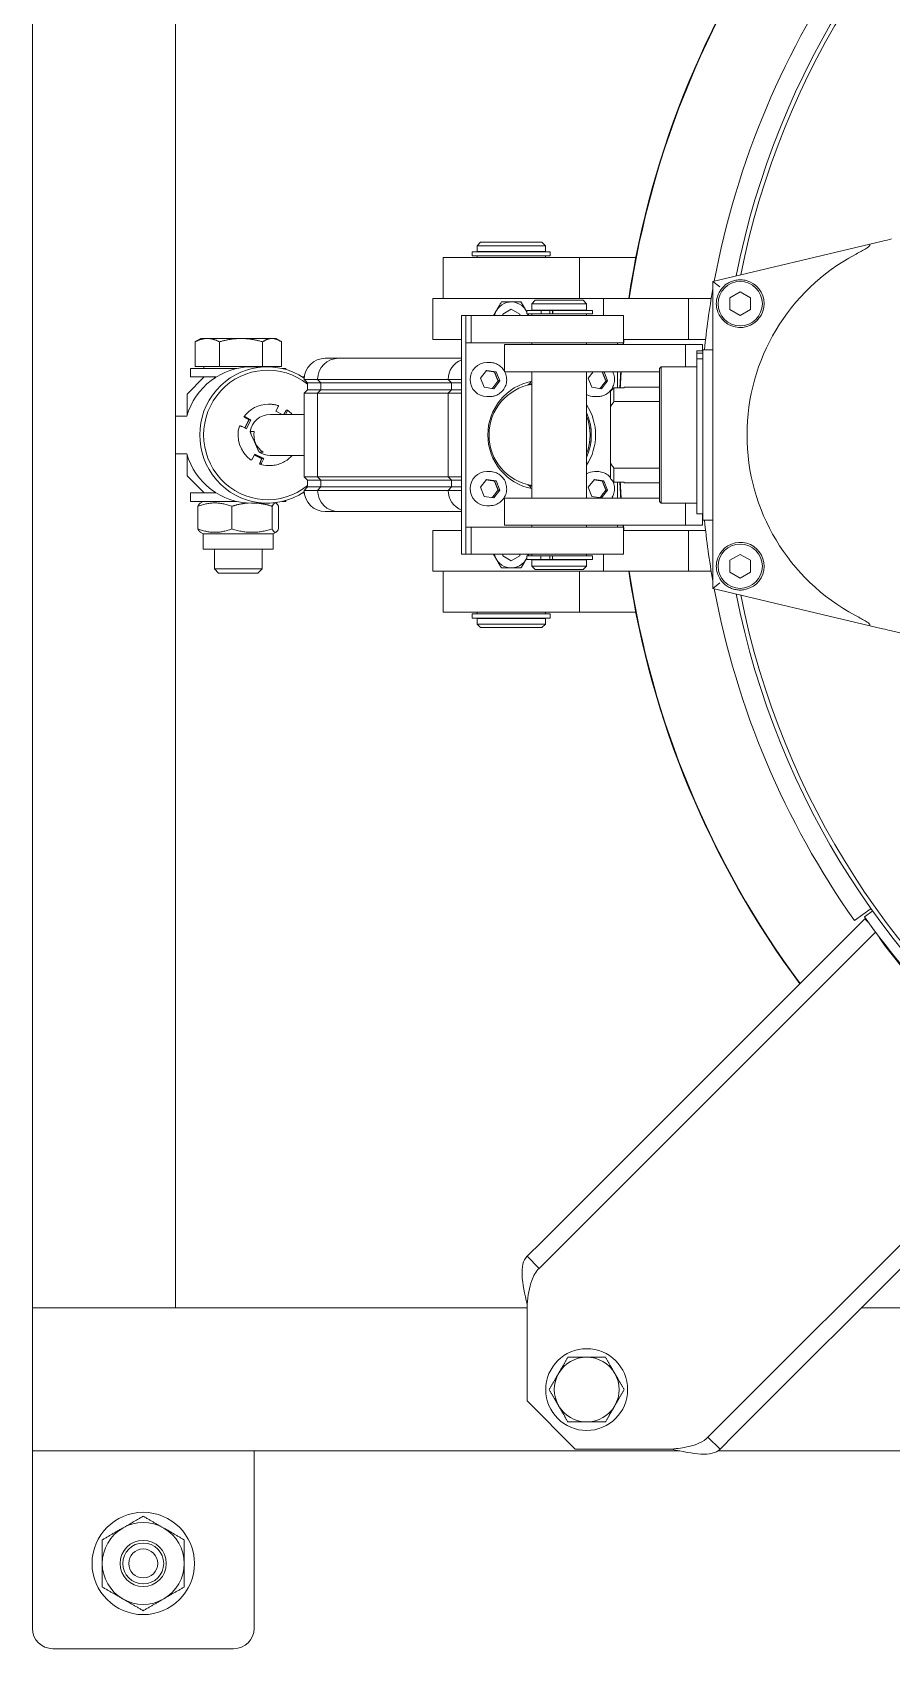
# Model space of a CAD drawing. Extents: x -3873 to 164127, y 7129 to 96529.
# Drawn here: x 62283 to 62534.9, y 28763.2 to 29237.3 of the extents above; entities that cross this region are included whole.
import ezdxf

# ---------------------------------------------------------------- set-up
doc = ezdxf.new("R2010")
doc.units = 0
doc.layers.get('0').update_dxf_attribs({"linetype": 'CONTINUOUS'})
doc.layers.add('LAYOUT Kromeka', color=1, linetype='CONTINUOUS', lineweight=5)

# ---------------------------------------------------------------- blocks, each defined once
blk = doc.blocks.new('OD28 Vacuum Discharge Cyclone')
for p, q in [((692.27, 1466.05), (639.27, 1466.05)), ((633.27, 1460.05), (633.27, 1408.05)), ((698.27, 1408.05), (698.27, 1460.05)), ((497.32, 1408.05), (14.22, 1408.05)), ((698.27, 1408.05), (508.44, 1408.05)), ((698.27, 1366.05), (698.27, 1408.05)), ((492.4, 1403.24), (496.68, 1407.52)), ((500.22, 1403.99), (495.93, 1399.7)), ((500.22, 1403.99), (496.68, 1407.52)), ((510.82, 1407.52), (539.11, 1407.52)), ((553.25, 1393.38), (539.11, 1407.52)), ((407.54, 1318.39), (492.4, 1403.24)), ((495.93, 1399.7), (411.08, 1314.85)), ((553.25, 1393.38), (553.25, 1365.1)), ((455.2, 1366.05), (56.34, 1366.05)), ((698.27, 1366.05), (553.25, 1366.05)), ((698.27, 1366.05), (656.27, 1366.05)), ((656.27, 854.05), (656.27, 1366.05)), ((698.27, 854.05), (698.27, 1366.05)), ((545.43, 1350.21), (549.71, 1354.49)), ((553.25, 1350.96), (549.71, 1354.49)), ((460.58, 1265.35), (545.43, 1350.21)), ((548.96, 1346.67), (464.11, 1261.82)), ((553.25, 1350.96), (548.96, 1346.67)), ((451.09, 1255.87), (460.58, 1265.35)), ((464.11, 1261.82), (454.25, 1251.96)), ((457.28, 1252.46), (452.38, 1248.99)), ((453.16, 1253.06), (454.25, 1251.96)), ((454.37, 1251.37), (451.92, 1249.63)), ((442.68, 1168.41), (446.37, 1167.53)), ((449.07, 1166.89), (452.72, 1166.02)), ((548.89, 1166.55), (547.89, 1165.55)), ((548.89, 1166.55), (566.89, 1166.55)), ((566.89, 1166.55), (567.89, 1165.55)), ((498.77, 1155.05), (452.72, 1166.02)), ((527.89, 1162.05), (521.37, 1162.05)), ((537.92, 1162.05), (527.89, 1162.05)), ((537.92, 1162.05), (537.92, 1150.05)), ((537.92, 1162.05), (577.89, 1162.05)), ((546.43, 1163.75), (569.36, 1163.75)), ((546.43, 1163.75), (546.43, 1162.55)), ((569.36, 1162.55), (546.43, 1162.55)), ((567.89, 1165.55), (547.89, 1165.55)), ((547.89, 1163.85), (547.89, 1165.55)), ((567.89, 1163.85), (547.89, 1163.85)), ((547.89, 1162.05), (547.89, 1162.55)), ((548.39, 1163.75), (548.39, 1163.85)), ((567.39, 1163.75), (567.39, 1163.85)), ((567.89, 1163.85), (567.89, 1165.55)), ((567.89, 1162.05), (567.89, 1162.55)), ((569.36, 1163.75), (569.36, 1162.55)), ((577.89, 1162.05), (577.89, 1150.05)), ((498.77, 1155.05), (496.77, 1153.47)), ((498.77, 1065.05), (498.77, 1155.05)), ((490.77, 1152.01), (487.77, 1150.28)), ((487.77, 1150.28), (487.77, 1146.81)), ((493.77, 1150.28), (490.77, 1152.01)), ((493.77, 1146.81), (493.77, 1150.28)), ((499.26, 1150.05), (505.89, 1150.05)), ((505.89, 1150.05), (505.89, 1138.05)), ((505.89, 1150.05), (527.12, 1150.05)), ((527.12, 1150.05), (530.89, 1150.05)), ((530.89, 1145.05), (530.89, 1150.05)), ((536.89, 1150.05), (530.89, 1150.05)), ((536.83, 1149.55), (535.83, 1148.55)), ((551.83, 1148.55), (535.83, 1148.55)), ((535.83, 1148.55), (535.83, 1146.65)), ((536.83, 1149.55), (550.83, 1149.55)), ((536.89, 1150.05), (560.89, 1150.05)), ((550.83, 1149.55), (551.83, 1148.55)), ((551.83, 1148.55), (551.83, 1146.65)), ((580.89, 1150.05), (560.89, 1150.05)), ((580.89, 1150.05), (580.89, 1138.05)), ((632.15, 1150.55), (630.92, 1149.32)), ((644.92, 1149.32), (630.92, 1149.32)), ((630.92, 1143.55), (630.92, 1149.32)), ((632.15, 1150.55), (643.69, 1150.55)), ((643.69, 1150.55), (644.92, 1149.32)), ((644.92, 1143.55), (644.92, 1149.32)), ((487.77, 1146.81), (490.77, 1145.08)), ((490.77, 1145.08), (493.77, 1146.81)), ((524.94, 1145.05), (524.94, 1137.05)), ((527.92, 1145.05), (524.94, 1145.05)), ((527.92, 1145.05), (558.4, 1145.05)), ((534.06, 1146.55), (541.29, 1146.55)), ((534.06, 1145.55), (534.06, 1146.55)), ((534.06, 1145.55), (541.29, 1145.55)), ((535.83, 1146.65), (551.83, 1146.65)), ((535.83, 1145.55), (535.83, 1145.05)), ((536.23, 1146.65), (536.23, 1146.55)), ((542.51, 1146.55), (541.29, 1146.55)), ((542.51, 1145.55), (541.29, 1145.55)), ((542.51, 1146.55), (544.21, 1146.55)), ((542.51, 1145.55), (544.21, 1145.55)), ((544.21, 1146.55), (545.79, 1146.55)), ((544.21, 1145.55), (545.79, 1145.55)), ((545.79, 1145.55), (545.79, 1146.55)), ((545.79, 1145.55), (545.92, 1145.55)), ((546.62, 1146.55), (545.84, 1146.55)), ((545.84, 1145.55), (545.84, 1146.55)), ((546.62, 1145.55), (545.92, 1145.55)), ((546.62, 1146.55), (548.12, 1146.55)), ((546.62, 1145.55), (546.62, 1146.55)), ((546.62, 1145.55), (548.12, 1145.55)), ((548.12, 1146.55), (549.18, 1146.55)), ((548.12, 1145.55), (549.18, 1145.55)), ((549.76, 1146.55), (549.18, 1146.55)), ((549.18, 1145.55), (549.18, 1146.55)), ((549.76, 1145.55), (549.18, 1145.55)), ((549.76, 1146.55), (553.36, 1146.55)), ((549.76, 1145.55), (553.36, 1145.55)), ((551.43, 1146.65), (551.43, 1146.55)), ((551.83, 1145.55), (551.83, 1145.05)), ((553.36, 1145.55), (553.36, 1146.55)), ((555.39, 1145.49), (557.89, 1146.93)), ((555.39, 1145.05), (555.39, 1145.49)), ((557.89, 1146.93), (560.39, 1145.49)), ((569.61, 1145.05), (558.4, 1145.05)), ((560.39, 1145.49), (560.39, 1145.05)), ((569.61, 1145.05), (569.61, 1137.05)), ((571.18, 1145.05), (569.61, 1145.05)), ((571.18, 1145.05), (571.18, 1075.05)), ((572.44, 1145.05), (571.18, 1145.05)), ((571.18, 1145.05), (571.18, 1137.05)), ((572.44, 1145.05), (572.44, 1075.05)), ((627.67, 1143.55), (648.17, 1143.55)), ((627.67, 1139.05), (627.67, 1143.55)), ((648.17, 1139.05), (648.17, 1143.55)), ((500.93, 1138.05), (505.89, 1138.05)), ((505.89, 1138.05), (524.94, 1138.05)), ((580.89, 1138.05), (572.44, 1138.05)), ((627.67, 1139.05), (626.8, 1138.54)), ((627.67, 1139.05), (648.17, 1139.05)), ((648.17, 1139.05), (649.04, 1138.54)), ((498.77, 1135.05), (501.77, 1135.05)), ((501.77, 1085.05), (501.77, 1135.05)), ((503.52, 1133.2), (501.77, 1133.2)), ((501.82, 1136.55), (501.82, 1133.2)), ((506.82, 1136.55), (501.82, 1136.55)), ((503.52, 1087.76), (503.52, 1133.2)), ((506.82, 1136.55), (506.82, 1130.05)), ((547.07, 1136.55), (506.82, 1136.55)), ((524.94, 1137.05), (527.92, 1137.05)), ((526.74, 1136.55), (526.74, 1137.05)), ((558.4, 1137.05), (527.92, 1137.05)), ((535.83, 1137.05), (535.83, 1136.55)), ((547.07, 1136.55), (559.83, 1136.55)), ((551.83, 1137.05), (551.83, 1136.55)), ((558.4, 1137.05), (569.61, 1137.05)), ((559.83, 1136.55), (559.83, 1128.55)), ((569.61, 1137.05), (571.18, 1137.05)), ((626.1, 1130.96), (626.1, 1137.63)), ((627.98, 1130.96), (627.98, 1137.63)), ((639.8, 1130.96), (639.8, 1137.63)), ((649.74, 1130.96), (649.74, 1137.63)), ((503.52, 1130.05), (513.97, 1130.05)), ((513.97, 1090.05), (513.97, 1130.05)), ((514.47, 1129.55), (513.97, 1130.05)), ((514.47, 1129.55), (514.47, 1090.55)), ((514.47, 1128.55), (547.07, 1128.55)), ((526.74, 1123.9), (526.74, 1128.55)), ((529.64, 1126.21), (531.41, 1128.48)), ((531.41, 1128.48), (534.23, 1128.06)), ((535.83, 1128.55), (535.83, 1091.55)), ((559.83, 1128.55), (547.07, 1128.55)), ((551.83, 1128.55), (551.83, 1091.55)), ((561.25, 1126.21), (563.01, 1128.48)), ((563.01, 1128.48), (565.83, 1128.06)), ((564.16, 1130.8), (565.01, 1130.8)), ((572.44, 1132.55), (608.48, 1132.55)), ((608.48, 1132.55), (612.4, 1132.55)), ((623.92, 1129.55), (625.06, 1129.55)), ((623.92, 1129.25), (623.92, 1129.55)), ((627.06, 1129.9), (626.8, 1130.05)), ((629.45, 1130.05), (634, 1130.05)), ((638.39, 1129.55), (651.92, 1129.55)), ((648.17, 1129.55), (649.04, 1130.05)), ((651.92, 1127.05), (651.92, 1129.55)), ((514.47, 1124.05), (524.77, 1124.05)), ((524.77, 1124.05), (524.77, 1123.9)), ((527.77, 1123.9), (524.77, 1123.9)), ((527.77, 1119.84), (527.77, 1123.9)), ((530.7, 1123.53), (529.64, 1126.21)), ((530.12, 1126.21), (529.64, 1126.21)), ((535.29, 1125.38), (533.52, 1123.11)), ((534.23, 1128.06), (535.29, 1125.38)), ((562.3, 1123.53), (561.25, 1126.21)), ((561.72, 1126.21), (561.25, 1126.21)), ((566.89, 1125.38), (565.13, 1123.11)), ((565.83, 1128.06), (566.89, 1125.38)), ((576.36, 1126.3), (572.44, 1126.3)), ((572.44, 1125.3), (575.37, 1125.3)), ((575.37, 1125.3), (576.36, 1126.3)), ((576.36, 1126.3), (575.37, 1125.3)), ((575.37, 1123.3), (575.37, 1125.3)), ((613.66, 1125.3), (575.37, 1125.3)), ((575.37, 1125.3), (575.37, 1123.3)), ((576.36, 1126.3), (614.65, 1126.3)), ((614.65, 1126.3), (613.66, 1125.3)), ((613.66, 1125.3), (614.65, 1126.3)), ((613.66, 1125.3), (613.66, 1123.3)), ((613.66, 1123.3), (613.66, 1125.3)), ((617.58, 1125.3), (613.66, 1125.3)), ((614.65, 1126.3), (618.57, 1126.3)), ((618.57, 1126.3), (617.58, 1125.3)), ((617.58, 1125.3), (617.58, 1123.3)), ((619.04, 1127.05), (618.53, 1127.05)), ((644.4, 1127.05), (651.92, 1127.05)), ((644.92, 1126.71), (644.92, 1127.05)), ((652.92, 1122.05), (647.92, 1127.05)), ((527.77, 1119.84), (514.47, 1119.84)), ((528.77, 1118.35), (528.77, 1122.89)), ((533.52, 1123.11), (530.7, 1123.53)), ((531.17, 1123.53), (530.7, 1123.53)), ((532.56, 1120.8), (533.41, 1120.8)), ((565.13, 1123.11), (562.3, 1123.53)), ((562.78, 1123.53), (562.3, 1123.53)), ((564.16, 1120.8), (565.01, 1120.8)), ((572.44, 1123.3), (575.37, 1123.3)), ((572.44, 1122.3), (572.44, 1097.8)), ((576.36, 1122.3), (572.44, 1122.3)), ((576.36, 1122.3), (575.37, 1123.3)), ((613.66, 1123.3), (575.37, 1123.3)), ((575.37, 1123.3), (576.36, 1122.3)), ((614.65, 1122.3), (576.36, 1122.3)), ((576.36, 1122.3), (576.36, 1097.8)), ((576.36, 1097.8), (576.36, 1122.3)), ((613.66, 1123.3), (614.65, 1122.3)), ((614.65, 1122.3), (613.66, 1123.3)), ((617.58, 1123.3), (613.66, 1123.3)), ((614.65, 1097.8), (614.65, 1122.3)), ((618.57, 1122.3), (614.65, 1122.3)), ((614.65, 1122.3), (614.65, 1097.8)), ((617.58, 1123.3), (618.57, 1122.3)), ((618.57, 1097.8), (618.57, 1122.3)), ((629.09, 1119.05), (628.72, 1119.05)), ((652.92, 1122.05), (652.92, 1116.05)), ((528.77, 1101.74), (528.77, 1118.35)), ((618.57, 1116.05), (628.58, 1116.05)), ((630.43, 1116.98), (631.07, 1118.29)), ((633.08, 1115.64), (630.43, 1116.98)), ((630.43, 1116.98), (631.02, 1116.98)), ((630.6, 1115.1), (631.78, 1115.1)), ((631.32, 1118.65), (631.68, 1118.65)), ((632.26, 1114.16), (633.18, 1112.07)), ((633.72, 1116.95), (633.08, 1115.64)), ((634.33, 1117.31), (633.97, 1117.31)), ((656.27, 1115.55), (652.99, 1115.55)), ((534.7, 1112.05), (534.54, 1112.05)), ((633.18, 1112.07), (634.09, 1109.97)), ((534.54, 1108.05), (534.7, 1108.05)), ((634.42, 1109.03), (633.25, 1109.03)), ((634.18, 1105.58), (635.51, 1108.26)), ((635.48, 1104.92), (634.18, 1105.58)), ((634.18, 1105.58), (634.77, 1105.58)), ((635.51, 1108.26), (636.8, 1107.6)), ((636.26, 1104.74), (635.9, 1104.74)), ((637.23, 1107.42), (637.59, 1107.42)), ((527.77, 1100.25), (514.47, 1100.25)), ((527.77, 1100.25), (527.77, 1096.19)), ((528.77, 1101.74), (528.77, 1097.2)), ((618.57, 1104.05), (628.58, 1104.05)), ((623.84, 1102.78), (623.48, 1102.78)), ((623.6, 1103.14), (624.04, 1104.05)), ((625.05, 1104.05), (626.9, 1103.11)), ((626.9, 1103.11), (626.25, 1101.8)), ((629.09, 1101.05), (628.72, 1101.05)), ((652.92, 1104.05), (652.92, 1098.05)), ((652.99, 1104.55), (656.27, 1104.55)), ((514.47, 1096.05), (524.77, 1096.05)), ((527.77, 1096.19), (524.77, 1096.19)), ((524.77, 1096.19), (524.77, 1096.05)), ((526.74, 1091.55), (526.74, 1096.19)), ((529.64, 1094.21), (531.41, 1096.48)), ((531.41, 1096.48), (534.23, 1096.06)), ((532.56, 1098.8), (533.41, 1098.8)), ((534.23, 1096.06), (535.29, 1093.38)), ((561.25, 1094.21), (563.01, 1096.48)), ((563.01, 1096.48), (565.83, 1096.06)), ((564.16, 1098.8), (565.01, 1098.8)), ((565.83, 1096.06), (566.89, 1093.38)), ((572.44, 1097.8), (576.36, 1097.8)), ((572.44, 1096.8), (575.37, 1096.8)), ((575.37, 1096.8), (576.36, 1097.8)), ((576.36, 1097.8), (575.37, 1096.8)), ((613.66, 1096.8), (575.37, 1096.8)), ((575.37, 1094.8), (575.37, 1096.8)), ((575.37, 1096.8), (575.37, 1094.8)), ((576.36, 1097.8), (614.65, 1097.8)), ((614.65, 1097.8), (613.66, 1096.8)), ((613.66, 1096.8), (614.65, 1097.8)), ((613.66, 1096.8), (613.66, 1094.8)), ((613.66, 1094.8), (613.66, 1096.8)), ((617.58, 1096.8), (613.66, 1096.8)), ((614.65, 1097.8), (618.57, 1097.8)), ((618.57, 1097.8), (617.58, 1096.8)), ((617.58, 1096.8), (617.58, 1094.8)), ((652.92, 1098.05), (647.92, 1093.05)), ((514.47, 1090.55), (513.97, 1090.05)), ((547.07, 1091.55), (514.47, 1091.55)), ((530.69, 1091.55), (529.64, 1094.21)), ((530.12, 1094.21), (529.64, 1094.21)), ((535.29, 1093.38), (533.86, 1091.55)), ((547.07, 1091.55), (559.83, 1091.55)), ((559.83, 1091.55), (559.83, 1083.55)), ((562.3, 1091.53), (561.25, 1094.21)), ((561.72, 1094.21), (561.25, 1094.21)), ((565.13, 1091.11), (562.3, 1091.53)), ((562.78, 1091.53), (562.3, 1091.53)), ((566.89, 1093.38), (565.13, 1091.11)), ((572.44, 1094.8), (575.37, 1094.8)), ((576.36, 1093.8), (572.44, 1093.8)), ((576.36, 1093.8), (575.37, 1094.8)), ((613.66, 1094.8), (575.37, 1094.8)), ((575.37, 1094.8), (576.36, 1093.8)), ((576.36, 1093.8), (614.65, 1093.8)), ((613.66, 1094.8), (614.65, 1093.8)), ((614.65, 1093.8), (613.66, 1094.8)), ((617.58, 1094.8), (613.66, 1094.8)), ((614.65, 1093.8), (618.57, 1093.8)), ((617.58, 1094.8), (618.57, 1093.8)), ((618.53, 1093.05), (619.04, 1093.05)), ((623.92, 1090.84), (623.92, 1090.55)), ((625.06, 1090.55), (623.92, 1090.55)), ((651.92, 1090.55), (638.39, 1090.55)), ((651.92, 1093.05), (644.4, 1093.05)), ((644.92, 1093.05), (644.92, 1093.38)), ((647.97, 1089.95), (647.97, 1090.55)), ((651.92, 1093.05), (651.92, 1090.55)), ((501.77, 1087.76), (503.52, 1087.76)), ((501.77, 1086.11), (503.52, 1086.11)), ((503.52, 1090.05), (513.97, 1090.05)), ((503.52, 1087.76), (503.52, 1086.11)), ((503.52, 1085.34), (503.52, 1086.11)), ((506.82, 1090.05), (506.82, 1083.55)), ((564.16, 1088.8), (565.01, 1088.8)), ((572.44, 1087.55), (608.48, 1087.55)), ((608.48, 1087.55), (612.4, 1087.55)), ((625.25, 1089.95), (630.76, 1089.95)), ((625.25, 1089.95), (625.25, 1082.73)), ((627.87, 1089.95), (627.87, 1090.11)), ((629.45, 1090.05), (634, 1090.05)), ((630.76, 1089.95), (630.76, 1082.73)), ((630.76, 1089.95), (643.43, 1089.95)), ((643.43, 1089.95), (643.43, 1082.73)), ((643.43, 1089.95), (650.59, 1089.95)), ((650.59, 1089.95), (650.59, 1082.73)), ((498.77, 1085.05), (501.77, 1085.05)), ((500.93, 1082.05), (505.89, 1082.05)), ((501.77, 1085.34), (503.52, 1085.34)), ((501.82, 1085.34), (501.82, 1083.55)), ((501.82, 1083.55), (506.82, 1083.55)), ((505.89, 1082.05), (505.89, 1070.05)), ((505.89, 1082.05), (524.94, 1082.05)), ((506.82, 1083.55), (547.07, 1083.55)), ((524.94, 1083.05), (524.94, 1075.05)), ((527.92, 1083.05), (524.94, 1083.05)), ((526.74, 1083.05), (526.74, 1083.55)), ((527.92, 1083.05), (558.4, 1083.05)), ((535.83, 1083.55), (535.83, 1083.05)), ((559.83, 1083.55), (547.07, 1083.55)), ((551.83, 1083.55), (551.83, 1083.05)), ((569.61, 1083.05), (558.4, 1083.05)), ((569.61, 1083.05), (569.61, 1075.05)), ((571.18, 1083.05), (569.61, 1083.05)), ((571.18, 1083.05), (571.18, 1075.05)), ((580.89, 1082.05), (572.44, 1082.05)), ((580.89, 1082.05), (580.89, 1070.05)), ((626.92, 1081.75), (625.71, 1082.44)), ((626.92, 1081.75), (628.01, 1081.75)), ((628.01, 1081.75), (637.1, 1081.75)), ((637.1, 1081.75), (647.01, 1081.75)), ((647.01, 1081.75), (648.92, 1081.75)), ((648.92, 1081.75), (650.13, 1082.44)), ((490.77, 1075.01), (487.77, 1073.28)), ((487.77, 1073.28), (487.77, 1069.81)), ((493.77, 1073.28), (490.77, 1075.01)), ((493.77, 1069.81), (493.77, 1073.28)), ((524.94, 1075.05), (527.92, 1075.05)), ((558.4, 1075.05), (527.92, 1075.05)), ((530.89, 1070.05), (530.89, 1075.05)), ((541.24, 1074.55), (534.06, 1074.55)), ((534.06, 1074.55), (534.06, 1073.55)), ((541.24, 1073.55), (534.06, 1073.55)), ((535.83, 1075.05), (535.83, 1074.55)), ((535.83, 1073.45), (551.83, 1073.45)), ((535.83, 1073.45), (535.83, 1071.55)), ((535.83, 1071.55), (551.83, 1071.55)), ((536.83, 1070.55), (535.83, 1071.55)), ((536.23, 1073.55), (536.23, 1073.45)), ((541.24, 1074.55), (542.45, 1074.55)), ((541.24, 1073.55), (542.45, 1073.55)), ((544.14, 1074.55), (542.45, 1074.55)), ((544.14, 1073.55), (542.45, 1073.55)), ((545.72, 1074.55), (544.14, 1074.55)), ((545.72, 1073.55), (544.14, 1073.55)), ((545.72, 1074.55), (545.88, 1074.55)), ((545.72, 1074.55), (545.72, 1073.55)), ((545.8, 1074.55), (545.8, 1073.55)), ((545.8, 1073.55), (546.55, 1073.55)), ((545.88, 1074.55), (546.55, 1074.55)), ((546.55, 1074.55), (546.55, 1073.55)), ((548.06, 1074.55), (546.55, 1074.55)), ((548.06, 1073.55), (546.55, 1073.55)), ((549.12, 1074.55), (548.06, 1074.55)), ((549.12, 1073.55), (548.06, 1073.55)), ((549.12, 1074.55), (549.72, 1074.55)), ((549.12, 1074.55), (549.12, 1073.55)), ((549.12, 1073.55), (549.72, 1073.55)), ((553.36, 1074.55), (549.72, 1074.55)), ((553.36, 1073.55), (549.72, 1073.55)), ((550.83, 1070.55), (551.83, 1071.55)), ((551.43, 1073.55), (551.43, 1073.45)), ((551.83, 1075.05), (551.83, 1074.55)), ((551.83, 1073.45), (551.83, 1071.55)), ((553.36, 1074.55), (553.36, 1073.55)), ((555.39, 1074.6), (555.39, 1075.05)), ((557.89, 1073.16), (555.39, 1074.6)), ((560.39, 1074.6), (557.89, 1073.16)), ((558.4, 1075.05), (569.61, 1075.05)), ((560.39, 1075.05), (560.39, 1074.6)), ((569.61, 1075.05), (571.18, 1075.05)), ((572.44, 1075.05), (571.18, 1075.05)), ((487.77, 1069.81), (490.77, 1068.08)), ((490.77, 1068.08), (493.77, 1069.81)), ((499.26, 1070.05), (505.89, 1070.05)), ((505.89, 1070.05), (527.12, 1070.05)), ((530.89, 1070.05), (527.12, 1070.05)), ((530.89, 1070.05), (536.89, 1070.05)), ((550.83, 1070.55), (536.83, 1070.55)), ((536.89, 1070.05), (560.89, 1070.05)), ((537.92, 1070.05), (537.92, 1058.05)), ((580.89, 1070.05), (560.89, 1070.05)), ((577.89, 1070.05), (577.89, 1058.05)), ((452.72, 1054.07), (498.77, 1065.05)), ((498.77, 1065.05), (496.77, 1066.63)), ((521.37, 1058.05), (527.89, 1058.05)), ((527.89, 1058.05), (537.92, 1058.05)), ((577.89, 1058.05), (537.92, 1058.05)), ((546.43, 1057.55), (569.36, 1057.55)), ((546.43, 1056.35), (546.43, 1057.55)), ((547.89, 1057.55), (547.89, 1058.05)), ((567.89, 1057.55), (567.89, 1058.05)), ((569.36, 1056.35), (569.36, 1057.55)), ((452.72, 1054.07), (449.07, 1053.2)), ((569.36, 1056.35), (546.43, 1056.35)), ((567.89, 1056.25), (547.89, 1056.25)), ((547.89, 1054.55), (547.89, 1056.25)), ((547.89, 1054.55), (567.89, 1054.55)), ((548.89, 1053.55), (547.89, 1054.55)), ((548.39, 1056.25), (548.39, 1056.35)), ((566.89, 1053.55), (548.89, 1053.55)), ((566.89, 1053.55), (567.89, 1054.55)), ((567.39, 1056.25), (567.39, 1056.35)), ((567.89, 1054.55), (567.89, 1056.25))]:
    blk.add_line(p, q)
for centre, radius in [((665.77, 1441.05), 15), ((665.77, 1441.05), 6.77), ((665.77, 1441.05), 6), ((665.77, 1441.05), 4.25), ((535.77, 1390.05), 12), ((490.77, 1148.55), 6.5), ((490.77, 1071.55), 6.5)]:
    blk.add_circle(centre, radius)
for centre, radius, start, end in [((639.27, 1460.05), 6, 90, 180), ((692.27, 1460.05), 6, 0, 90), ((665.77, 1441.05), 12, 120, 180), ((665.77, 1441.05), 12, 60, 120), ((665.77, 1441.05), 12, 0, 60), ((665.77, 1441.05), 12, 180, 240), ((665.77, 1441.05), 12, 300, 0), ((665.77, 1441.05), 12, 240, 300), ((535.77, 1390.05), 9.5, 90, 150), ((535.77, 1390.05), 9.5, 30, 90), ((535.77, 1390.05), 9.5, 150, 210), ((535.77, 1390.05), 9.5, 330, 30), ((535.77, 1390.05), 9.5, 210, 270), ((535.77, 1390.05), 9.5, 270, 330), ((255.77, 1110.05), 240.75, 11.1661, 348.8339), ((255.77, 1110.05), 239.5, 11.3029, 348.6971), ((255.77, 1110.05), 243.75, 35.4361, 54.5639), ((255.77, 1110.05), 244, 37.9376, 52.0624), ((255.77, 1110.05), 270.5, 8.5038, 36.4962), ((255.92, 1110.05), 270.5, 8.5038, 36.5188), ((255.77, 1110.05), 246.75, 10.5307, 35.25), ((428.77, 1110.05), 60, 298.2379, 61.7621), ((490.77, 1148.55), 7, 104.6549, 328.9973), ((490.77, 1148.55), 7, 31.0027, 48.5396), ((255.77, 1110.05), 246.75, 5.815, 10.0018), ((557.89, 1144.05), 5, 11.537, 155.0728), ((557.89, 1144.05), 5, 162.5424, 168.463), ((255.77, 1110.05), 270.5, 5.6221, 5.9414), ((255.92, 1110.05), 270.5, 5.6221, 5.7285), ((255.77, 1110.05), 270.5, 2.9363, 3.9216), ((255.92, 1110.05), 270.5, 2.9363, 3.9216), ((-686.46, -77.91), 1708.43, 44.65783, 44.70552), ((255.77, 1110.05), 270.5, 356.0784, 357.0637), ((255.92, 1110.05), 270.5, 356.0784, 357.0637), ((-686.47, 2298.01), 1708.43, 315.29448, 315.34217), ((255.77, 1110.05), 246.75, 349.9982, 354.185), ((255.77, 1110.05), 270.5, 354.0586, 354.3779), ((255.92, 1110.05), 270.5, 354.2715, 354.3779), ((490.77, 1071.55), 7, 31.0027, 255.3451), ((557.89, 1076.05), 5, 191.537, 197.4576), ((557.89, 1076.05), 5, 205.0156, 348.463), ((255.77, 1110.05), 270.5, 323.5038, 351.4962), ((255.92, 1110.05), 270.5, 323.4812, 351.4962), ((490.77, 1071.55), 7, 311.4604, 328.9973), ((255.77, 1110.05), 246.75, 324.75, 349.4693)]:
    blk.add_arc(centre, radius, start, end)
for centre, major_axis, start_param, end_param in [((565.01, 1125.8), (0, 5), 3.141593, 6.283185), ((570.19, 1126.3), (0, 6.25), 4.712389, 5.910107), ((570.19, 1126.3), (0, 6.25), 4.712389, 5.910107), ((608.48, 1126.3), (0, 6.25), 4.712389, 6.283185), ((608.48, 1126.3), (0, 6.25), 4.712389, 6.283185), ((612.4, 1126.3), (0, 6.25), 4.712389, 6.283185), ((629.29, 1110.05), (0, 19), 2.467962, 6.956816), ((629.45, 1110.05), (0, -20), 5.699215, 10.008748), ((634, 1110.05), (0, 20), 4.990979, 6.283185), ((548.96, 1110.05), (0, 16), 3.323811, 6.100967), ((550.22, 1110.05), (0, 15), 6.094569, 6.174414), ((549.59, 1110.05), (0, 15), 3.293096, 6.131682), ((553.18, 1125.76), (0, -1), 4.766893, 6.094569), ((548.96, 1110.05), (0, 16), 0.981498, 2.160095), ((533.41, 1125.8), (0, -5), 0, 0.511793), ((629.09, 1110.05), (0, 9), 5.987279, 6.283185), ((550.22, 1110.05), (0, -16), 4.286739, 5.138039), ((549.59, 1110.05), (0, 15), 1.192028, 1.949565), ((628.58, 1110.05), (0, 6), 5.714106, 6.283185), ((627.41, 1110.05), (0, 6), 4.542735, 5.714106), ((629.09, 1110.05), (0, -9), 1.27489, 2.51079), ((534.7, 1113.05), (0, -1), 0, 0.219663), ((534.7, 1107.05), (0, 1), 6.063522, 6.283185), ((628.58, 1110.05), (0, -6), 0, 1.401142), ((629.09, 1110.05), (0, -9), 0, 0.939993), ((634, 1110.05), (0, -20), 0, 1.292207), ((533.41, 1093.8), (0, 5), 5.771393, 6.283185), ((550.22, 1110.05), (0, -15), 0.108771, 0.188616), ((553.18, 1094.33), (0, 1), 0.188616, 1.516293), ((565.01, 1093.8), (0, 5), 3.141593, 6.283185), ((570.19, 1093.8), (0, -6.25), 0.373078, 1.570796), ((570.19, 1093.8), (0, -6.25), 0.373078, 1.570796), ((608.48, 1093.8), (0, -6.25), 0, 1.570796), ((608.48, 1093.8), (0, -6.25), 0, 1.570796), ((612.4, 1093.8), (0, -6.25), 0, 1.570796)]:
    blk.add_ellipse(centre, major_axis=major_axis, ratio=0.987613, start_param=start_param, end_param=end_param)
for points, weights in [([(659.77, 1451.44), (656.99, 1449.83), (653.77, 1447.97)], [1, 1.0379548495, 1]), ([(665.77, 1454.9), (662.55, 1453.05), (659.77, 1451.44)], [1, 1.0379548495, 1]), ([(671.77, 1451.44), (668.99, 1453.05), (665.77, 1454.9)], [1, 1.0379548495, 1]), ([(677.77, 1447.97), (674.55, 1449.83), (671.77, 1451.44)], [1, 1.0379548495, 1]), ([(653.77, 1447.97), (653.77, 1444.26), (653.77, 1441.05)], [1, 1.0379548495, 1]), ([(677.77, 1441.05), (677.77, 1444.26), (677.77, 1447.97)], [1, 1.0379548495, 1]), ([(653.77, 1441.05), (653.77, 1437.83), (653.77, 1434.12)], [1, 1.0379548495, 1]), ([(677.77, 1434.12), (677.77, 1437.83), (677.77, 1441.05)], [1, 1.0379548495, 1]), ([(653.77, 1434.12), (656.99, 1432.26), (659.77, 1430.65)], [1, 1.0379548495, 1]), ([(671.77, 1430.65), (674.55, 1432.26), (677.77, 1434.12)], [1, 1.0379548495, 1]), ([(659.77, 1430.65), (662.55, 1429.05), (665.77, 1427.19)], [1, 1.0379548495, 1]), ([(665.77, 1427.19), (668.99, 1429.05), (671.77, 1430.65)], [1, 1.0379548495, 1]), ([(527.54, 1394.8), (528.82, 1397), (530.29, 1399.55)], [1, 1.0379548493, 1]), ([(530.29, 1399.55), (533.22, 1399.55), (535.77, 1399.55)], [1, 1.0379548493, 1]), ([(535.77, 1399.55), (538.32, 1399.55), (541.26, 1399.55)], [1, 1.0379548493, 1]), ([(541.26, 1399.55), (542.72, 1397), (544, 1394.8)], [1, 1.0379548493, 1]), ([(524.8, 1390.05), (526.27, 1392.59), (527.54, 1394.8)], [1, 1.0379548493, 1]), ([(544, 1394.8), (545.27, 1392.59), (546.74, 1390.05)], [1, 1.0379548493, 1]), ([(527.54, 1385.3), (526.27, 1387.5), (524.8, 1390.05)], [1, 1.0379548493, 1]), ([(546.74, 1390.05), (545.27, 1387.5), (544, 1385.3)], [1, 1.0379548493, 1]), ([(530.29, 1380.55), (528.82, 1383.09), (527.54, 1385.3)], [1, 1.0379548493, 1]), ([(544, 1385.3), (542.72, 1383.09), (541.26, 1380.55)], [1, 1.0379548493, 1]), ([(535.77, 1380.55), (533.22, 1380.55), (530.29, 1380.55)], [1, 1.0379548493, 1]), ([(541.26, 1380.55), (538.32, 1380.55), (535.77, 1380.55)], [1, 1.0379548493, 1]), ([(553.36, 1146.19), (554.13, 1147.52), (555.01, 1149.05)], [1.07556117162, 1.08911407719, 1]), ([(555.01, 1149.05), (557.89, 1149.05), (560.78, 1149.05)], [1, 1.15470053838, 1]), ([(560.78, 1149.05), (561.99, 1146.96), (563.09, 1145.05)], [1, 1.12593403954, 1.0468347614]), ([(552.7, 1145.05), (552.84, 1145.3), (552.99, 1145.55)], [1.0468347614, 1.05668552497, 1.0633563466]), ([(627.98, 1137.63), (627.04, 1139.46), (626.1, 1137.63)], [1, 1.15470053838, 1]), ([(639.8, 1137.63), (633.89, 1139.46), (627.98, 1137.63)], [1, 1.15470053838, 1]), ([(649.74, 1137.63), (644.77, 1139.46), (639.8, 1137.63)], [1, 1.15470053838, 1]), ([(649.04, 1138.54), (649.37, 1138.36), (649.74, 1137.63)], [1.07141022781, 1.05591516249, 1]), ([(531.83, 1128.41), (531.04, 1127.32), (530.12, 1126.21)], [1.00727912035, 1.15097106941, 1]), ([(563.44, 1128.41), (562.65, 1127.32), (561.72, 1126.21)], [1.00727912035, 1.15097106941, 1]), ([(626.1, 1130.96), (627.04, 1129.13), (627.98, 1130.96)], [1, 1.15470053838, 1]), ([(627.98, 1130.96), (630.33, 1130.23), (632.4, 1130.05)], [1, 1.05644131163, 1.07169825904]), ([(635.03, 1130.02), (637.25, 1130.17), (639.8, 1130.96)], [1.07400531167, 1.06126507834, 1]), ([(639.8, 1130.96), (644.77, 1129.13), (649.74, 1130.96)], [1, 1.15470053838, 1]), ([(649.74, 1130.96), (649.37, 1130.24), (649.04, 1130.05)], [1, 1.05591516249, 1.07141022781]), ([(530.12, 1126.21), (530.71, 1124.87), (531.17, 1123.53)], [1, 1.15470053838, 1]), ([(561.72, 1126.21), (562.31, 1124.87), (562.78, 1123.53)], [1, 1.15470053838, 1]), ([(531.17, 1123.53), (532.46, 1123.35), (533.57, 1123.18)], [1, 1.13267639023, 1.03777730195]), ([(562.78, 1123.53), (564.07, 1123.35), (565.18, 1123.18)], [1, 1.13267639023, 1.03777730195]), ([(631.68, 1118.65), (631.31, 1117.72), (631.02, 1116.98)], [1, 1.00679436963, 1]), ([(631.02, 1116.98), (632.13, 1116.43), (633.2, 1115.88)], [1.1300304472, 1.15109817402, 1.13756235795]), ([(631.78, 1115.1), (632.04, 1114.61), (632.26, 1114.16)], [1.04595400698, 1.02680835709, 1]), ([(652.84, 1116.05), (652.88, 1116.05), (652.92, 1116.05)], [1.00280272252, 1.00140779291, 1]), ([(634.09, 1109.97), (634.26, 1109.52), (634.42, 1109.03)], [1, 1.02680835709, 1.04595400698]), ([(635.98, 1108.02), (635.41, 1106.8), (634.77, 1105.58)], [1.13416075474, 1.15341867322, 1.1300304472]), ([(634.77, 1105.58), (635.43, 1105.2), (636.26, 1104.74)], [1, 1.00679436962, 1]), ([(624.59, 1104.05), (624.25, 1103.47), (623.84, 1102.78)], [1.00264902239, 1.00499143887, 1]), ([(652.92, 1104.05), (652.88, 1104.05), (652.84, 1104.05)], [1, 1.00140779291, 1.00280272252]), ([(531.83, 1096.41), (531.04, 1095.32), (530.12, 1094.21)], [1.00727912035, 1.15097106941, 1]), ([(563.44, 1096.41), (562.65, 1095.32), (561.72, 1094.21)], [1.00727912035, 1.15097106941, 1]), ([(530.12, 1094.21), (530.71, 1092.88), (531.17, 1091.55)], [1, 1.15384079276, 1.00170993519]), ([(561.72, 1094.21), (562.31, 1092.87), (562.78, 1091.53)], [1, 1.15470053838, 1]), ([(562.78, 1091.53), (564.07, 1091.35), (565.18, 1091.18)], [1, 1.13267639023, 1.03777730195]), ([(625.25, 1082.73), (626.73, 1081.75), (628.01, 1081.75)], [1, 1.0379548493, 1]), ([(628.01, 1081.75), (629.29, 1081.75), (630.76, 1082.73)], [1, 1.0379548493, 1]), ([(630.76, 1082.73), (634.16, 1081.75), (637.1, 1081.75)], [1, 1.0379548493, 1]), ([(637.1, 1081.75), (640.04, 1081.75), (643.43, 1082.73)], [1, 1.0379548493, 1]), ([(643.43, 1082.73), (645.35, 1081.75), (647.01, 1081.75)], [1, 1.0379548493, 1]), ([(647.01, 1081.75), (648.67, 1081.75), (650.59, 1082.73)], [1, 1.0379548493, 1]), ([(650.59, 1082.73), (650.35, 1082.57), (650.13, 1082.44)], [1, 1.00580526849, 1.00983468263]), ([(552.99, 1074.55), (552.84, 1074.79), (552.7, 1075.05)], [1.0633563466, 1.05668552497, 1.0468347614]), ([(555.01, 1071.05), (554.13, 1072.57), (553.36, 1073.89)], [1, 1.08892700314, 1.07561762145]), ([(563.09, 1075.05), (561.99, 1073.13), (560.78, 1071.05)], [1.0468347614, 1.12593403954, 1]), ([(560.78, 1071.05), (557.89, 1071.05), (555.01, 1071.05)], [1, 1.15470053838, 1])]:
    blk.add_rational_spline(points, weights, degree=2)
for points, knots in [([(510.82, 1407.52), (507.79, 1408.2), (504.76, 1408.86), (502.27, 1408.99), (499.79, 1409.12), (497.86, 1408.7), (496.68, 1407.52)], [0, 0, 0, 0, 0.78741, 0.78741, 0.78741, 1.570796, 1.570796, 1.570796, 1.570796]), ([(500.22, 1403.99), (501.62, 1405.39), (503.58, 1406.25), (505.87, 1406.76), (507.43, 1407.11), (509.12, 1407.32), (510.82, 1407.52)], [0, 0, 0, 0, 0.936394, 0.936394, 0.936394, 1.570796, 1.570796, 1.570796, 1.570796]), ([(553.25, 1365.1), (552.95, 1362.59), (552.63, 1360.09), (551.88, 1358.04), (551.37, 1356.64), (550.67, 1355.44), (549.71, 1354.49)], [0, 0, 0, 0, 0.936394, 0.936394, 0.936394, 1.570796, 1.570796, 1.570796, 1.570796]), ([(553.25, 1365.1), (553.92, 1362.06), (554.59, 1359.04), (554.71, 1356.54), (554.84, 1354.07), (554.42, 1352.13), (553.25, 1350.96)], [0, 0, 0, 0, 0.78741, 0.78741, 0.78741, 1.570796, 1.570796, 1.570796, 1.570796]), ([(450.16, 1257.11), (450.08, 1257.25), (449.99, 1257.39), (449.89, 1257.55), (449.43, 1258.29), (448.82, 1259.17), (448.21, 1260.06)], [0.8045545, 0.8045545, 0.8045545, 0.8045545, 0.936394, 0.936394, 0.936394, 1.5707963, 1.5707963, 1.5707963, 1.5707963]), ([(452.79, 1165.65), (452.79, 1165.72), (452.79, 1165.79), (452.79, 1165.84), (452.78, 1165.9), (452.77, 1165.94), (452.76, 1165.97), (452.75, 1166), (452.74, 1166.01), (452.72, 1166.02)], [0, 0, 0, 0, 0.333333, 0.333333, 0.333333, 0.666667, 0.666667, 0.666667, 1, 1, 1, 1]), ([(452.79, 1165.65), (452.79, 1165.64), (452.79, 1165.63), (452.79, 1165.6), (452.8, 1165.57), (452.85, 1165.5), (452.89, 1165.45), (453.09, 1165.26), (453.3, 1165.11), (453.73, 1164.83), (453.96, 1164.69), (455.08, 1164.02), (456.12, 1163.47), (457.16, 1162.91)], [-1.608112, -1.608112, -1.608112, -1.608112, -1.6031344, -1.6031344, -1.5921415, -1.5921415, -1.5701558, -1.5701558, -1.4969145, -1.4969145, -1.4236732, -1.4236732, -1.0987508, -1.0987508, -1.0987508, -1.0987508]), ([(489, 1155.32), (489.23, 1155.38), (489.47, 1155.43), (490.16, 1155.53), (490.61, 1155.56), (491.52, 1155.52), (491.96, 1155.46), (492.82, 1155.25), (493.25, 1155.11), (494.07, 1154.73), (494.47, 1154.51), (495.04, 1154.1), (495.23, 1153.95), (495.41, 1153.79)], [-1.8110521, -1.8110521, -1.8110521, -1.8110521, -1.7395257, -1.7395257, -1.607422, -1.607422, -1.4753184, -1.4753184, -1.3432148, -1.3432148, -1.2111111, -1.2111111, -1.1395847, -1.1395847, -1.1395847, -1.1395847]), ([(496.77, 1152.15), (497.06, 1151.67), (497.3, 1151.14), (497.67, 1149.91), (497.77, 1149.2), (497.77, 1147.89), (497.67, 1147.19), (497.3, 1145.96), (497.06, 1145.42), (496.77, 1144.94)], [-1.1030391, -1.1030391, -1.1030391, -1.1030391, -0.938424, -0.938424, -0.7413529, -0.7413529, -0.5442818, -0.5442818, -0.3796667, -0.3796667, -0.3796667, -0.3796667]), ([(528.17, 1123.5), (528.03, 1123.78), (527.91, 1124.06), (527.67, 1124.87), (527.6, 1125.4), (527.63, 1126.47), (527.73, 1127), (528.04, 1127.87), (528.22, 1128.22), (528.43, 1128.55)], [6.185927, 6.185927, 6.185927, 6.185927, 6.370519, 6.370519, 6.691262, 6.691262, 7.012144, 7.012144, 7.245929, 7.245929, 7.245929, 7.245929]), ([(564.16, 1120.8), (563.64, 1120.8), (563.11, 1120.88), (562.11, 1121.22), (561.64, 1121.47), (560.79, 1122.1), (560.42, 1122.49), (559.81, 1123.36), (559.58, 1123.85), (559.28, 1124.87), (559.21, 1125.4), (559.24, 1126.47), (559.34, 1127), (559.7, 1128.01), (559.96, 1128.48), (560.61, 1129.32), (561.01, 1129.68), (561.89, 1130.27), (562.38, 1130.49), (563.3, 1130.74), (563.73, 1130.8), (564.16, 1130.8)], [5.092081, 5.092081, 5.092081, 5.092081, 5.411173, 5.411173, 5.730451, 5.730451, 6.050204, 6.050204, 6.370519, 6.370519, 6.691262, 6.691262, 7.012144, 7.012144, 7.332828, 7.332828, 7.653047, 7.653047, 7.972701, 7.972701, 8.233674, 8.233674, 8.233674, 8.233674]), ([(532.56, 1120.8), (532.03, 1120.8), (531.51, 1120.88), (530.51, 1121.22), (530.03, 1121.47), (529.3, 1122.02), (529.02, 1122.28), (528.77, 1122.58)], [5.0920813, 5.0920813, 5.0920813, 5.0920813, 5.4111729, 5.4111729, 5.7304507, 5.7304507, 5.964428, 5.964428, 5.964428, 5.964428]), ([(628.72, 1119.05), (628.17, 1119.05), (627.61, 1118.99), (626.51, 1118.78), (625.98, 1118.62), (624.94, 1118.21), (624.44, 1117.95), (623.5, 1117.35), (623.05, 1117), (622.46, 1116.44), (622.27, 1116.24), (622.1, 1116.05)], [5.1757438, 5.1757438, 5.1757438, 5.1757438, 5.3637303, 5.3637303, 5.5517167, 5.5517167, 5.7397032, 5.7397032, 5.9276897, 5.9276897, 6.0165367, 6.0165367, 6.0165367, 6.0165367]), ([(631.07, 1118.29), (631.1, 1118.34), (631.12, 1118.39), (631.17, 1118.47), (631.2, 1118.52), (631.24, 1118.58), (631.26, 1118.61), (631.29, 1118.64), (631.31, 1118.65), (631.32, 1118.65)], [0.17912257, 0.17912257, 0.17912257, 0.17912257, 0.19423178, 0.19423178, 0.20921607, 0.20921607, 0.22406394, 0.22406394, 0.23880505, 0.23880505, 0.23880505, 0.23880505]), ([(633.97, 1117.31), (633.96, 1117.31), (633.94, 1117.3), (633.91, 1117.27), (633.89, 1117.24), (633.85, 1117.18), (633.82, 1117.13), (633.77, 1117.05), (633.75, 1117), (633.72, 1116.95)], [0.23880505, 0.23880505, 0.23880505, 0.23880505, 0.25354616, 0.25354616, 0.26839403, 0.26839403, 0.28337832, 0.28337832, 0.29848752, 0.29848752, 0.29848752, 0.29848752]), ([(635.9, 1104.74), (635.89, 1104.74), (635.88, 1104.74), (635.83, 1104.76), (635.79, 1104.77), (635.72, 1104.81), (635.67, 1104.83), (635.58, 1104.87), (635.53, 1104.9), (635.48, 1104.92)], [0.23880505, 0.23880505, 0.23880505, 0.23880505, 0.25354616, 0.25354616, 0.26839403, 0.26839403, 0.28337832, 0.28337832, 0.29848752, 0.29848752, 0.29848752, 0.29848752]), ([(636.8, 1107.6), (636.85, 1107.58), (636.9, 1107.55), (636.99, 1107.51), (637.04, 1107.49), (637.11, 1107.46), (637.15, 1107.44), (637.2, 1107.43), (637.22, 1107.42), (637.23, 1107.42)], [0.17912257, 0.17912257, 0.17912257, 0.17912257, 0.19423178, 0.19423178, 0.20921607, 0.20921607, 0.22406394, 0.22406394, 0.23880505, 0.23880505, 0.23880505, 0.23880505]), ([(623.48, 1102.78), (623.47, 1102.78), (623.47, 1102.79), (623.47, 1102.82), (623.48, 1102.85), (623.5, 1102.92), (623.52, 1102.96), (623.55, 1103.04), (623.58, 1103.1), (623.6, 1103.14)], [0.23880505, 0.23880505, 0.23880505, 0.23880505, 0.25354616, 0.25354616, 0.26839403, 0.26839403, 0.28337832, 0.28337832, 0.29848752, 0.29848752, 0.29848752, 0.29848752]), ([(626.25, 1101.8), (626.23, 1101.76), (626.2, 1101.7), (626.17, 1101.62), (626.15, 1101.57), (626.13, 1101.51), (626.12, 1101.48), (626.12, 1101.45), (626.12, 1101.44), (626.13, 1101.44)], [0.17912257, 0.17912257, 0.17912257, 0.17912257, 0.19423178, 0.19423178, 0.20921607, 0.20921607, 0.22406394, 0.22406394, 0.23698984, 0.23698984, 0.23698984, 0.23698984]), ([(626.13, 1101.44), (626.3, 1101.39), (626.47, 1101.34), (626.81, 1101.26), (626.98, 1101.22), (627.33, 1101.16), (627.5, 1101.13), (627.85, 1101.09), (628.02, 1101.07), (628.37, 1101.05), (628.55, 1101.05), (628.72, 1101.05)], [1.7382525, 1.7382525, 1.7382525, 1.7382525, 1.7974322, 1.7974322, 1.8566119, 1.8566119, 1.9157917, 1.9157917, 1.9749714, 1.9749714, 2.0341512, 2.0341512, 2.0341512, 2.0341512]), ([(528.14, 1091.55), (528.01, 1091.81), (527.91, 1092.08), (527.67, 1092.87), (527.6, 1093.4), (527.63, 1094.47), (527.73, 1095), (528.09, 1096.01), (528.35, 1096.48), (529.01, 1097.32), (529.4, 1097.68), (530.29, 1098.27), (530.77, 1098.49), (531.7, 1098.74), (532.13, 1098.8), (532.56, 1098.8)], [6.195512, 6.195512, 6.195512, 6.195512, 6.370519, 6.370519, 6.691262, 6.691262, 7.012144, 7.012144, 7.332828, 7.332828, 7.653047, 7.653047, 7.972701, 7.972701, 8.233674, 8.233674, 8.233674, 8.233674]), ([(559.75, 1091.55), (559.62, 1091.81), (559.51, 1092.08), (559.28, 1092.87), (559.21, 1093.4), (559.24, 1094.47), (559.34, 1095), (559.7, 1096.01), (559.96, 1096.48), (560.61, 1097.32), (561.01, 1097.68), (561.89, 1098.27), (562.38, 1098.49), (563.3, 1098.74), (563.73, 1098.8), (564.16, 1098.8)], [6.195512, 6.195512, 6.195512, 6.195512, 6.370519, 6.370519, 6.691262, 6.691262, 7.012144, 7.012144, 7.332828, 7.332828, 7.653047, 7.653047, 7.972701, 7.972701, 8.233674, 8.233674, 8.233674, 8.233674]), ([(564.16, 1088.8), (563.64, 1088.8), (563.11, 1088.88), (562.11, 1089.22), (561.64, 1089.47), (560.79, 1090.1), (560.42, 1090.49), (560.01, 1091.08), (559.91, 1091.23), (559.83, 1091.39)], [5.092081, 5.092081, 5.092081, 5.092081, 5.411173, 5.411173, 5.730451, 5.730451, 6.050204, 6.050204, 6.161332, 6.161332, 6.161332, 6.161332]), ([(496.77, 1067.94), (497.06, 1068.42), (497.3, 1068.96), (497.67, 1070.19), (497.77, 1070.89), (497.77, 1072.2), (497.67, 1072.91), (497.3, 1074.14), (497.06, 1074.67), (496.77, 1075.15)], [0.3796667, 0.3796667, 0.3796667, 0.3796667, 0.5442818, 0.5442818, 0.7413529, 0.7413529, 0.938424, 0.938424, 1.1030391, 1.1030391, 1.1030391, 1.1030391]), ([(495.41, 1066.3), (495.23, 1066.14), (495.04, 1065.99), (494.47, 1065.59), (494.07, 1065.36), (493.25, 1064.98), (492.82, 1064.84), (491.96, 1064.63), (491.52, 1064.57), (490.61, 1064.53), (490.16, 1064.56), (489.47, 1064.66), (489.23, 1064.71), (489, 1064.77)], [-1.8110521, -1.8110521, -1.8110521, -1.8110521, -1.7395257, -1.7395257, -1.607422, -1.607422, -1.4753184, -1.4753184, -1.3432148, -1.3432148, -1.2111111, -1.2111111, -1.1395847, -1.1395847, -1.1395847, -1.1395847]), ([(452.79, 1054.44), (452.79, 1054.37), (452.79, 1054.3), (452.79, 1054.25), (452.78, 1054.2), (452.77, 1054.15), (452.76, 1054.12), (452.75, 1054.09), (452.74, 1054.08), (452.72, 1054.07)], [0, 0, 0, 0, 0.333333, 0.333333, 0.333333, 0.666667, 0.666667, 0.666667, 1, 1, 1, 1]), ([(452.79, 1054.44), (452.79, 1054.45), (452.79, 1054.46), (452.79, 1054.5), (452.8, 1054.52), (452.85, 1054.59), (452.89, 1054.64), (453.09, 1054.84), (453.3, 1054.98), (453.73, 1055.26), (453.96, 1055.4), (455.08, 1056.07), (456.12, 1056.63), (457.16, 1057.19)], [-1.608112, -1.608112, -1.608112, -1.608112, -1.6031344, -1.6031344, -1.5921415, -1.5921415, -1.5701558, -1.5701558, -1.4969145, -1.4969145, -1.4236732, -1.4236732, -1.0987508, -1.0987508, -1.0987508, -1.0987508])]:
    blk.add_open_spline(points, degree=3, knots=knots)
for points in [[(446.37, 1167.53), (447.27, 1167.32), (448.18, 1167.1), (449.07, 1166.89)], [(528.77, 1118.35), (528.67, 1118.51), (528.46, 1118.84), (528.12, 1119.34), (527.89, 1119.67), (527.77, 1119.84)], [(528.77, 1101.74), (528.67, 1101.58), (528.46, 1101.25), (528.12, 1100.76), (527.89, 1100.42), (527.77, 1100.25)], [(622.1, 1104.05), (622.51, 1103.58), (622.97, 1103.15), (623.48, 1102.78)], [(449.07, 1053.2), (448.18, 1052.99), (447.27, 1052.77), (446.37, 1052.56)]]:
    blk.add_open_spline(points, degree=3)

msp = doc.modelspace()

# ---------------------------------------------------------------- block references
at = {"layer": 'LAYOUT Kromeka', "linetype": 'Continuous', "ltscale": 50, "rotation": 180}
msp.add_blockref('OD28 Vacuum Discharge Cyclone', (62981.29, 30229.25), dxfattribs=at)

doc.saveas('drawing.dxf')
